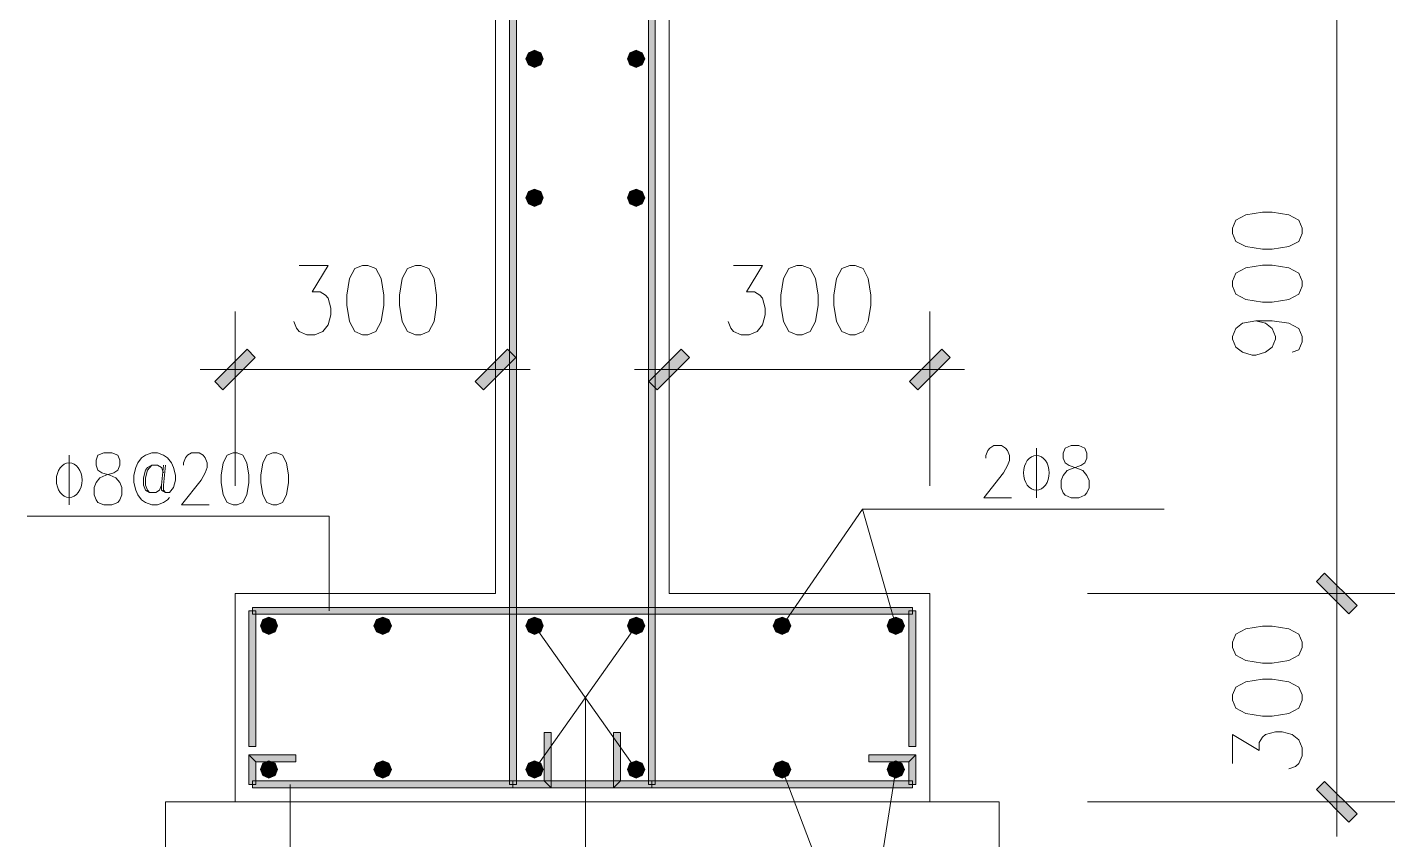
# Model space of a CAD drawing. Header units: millimetres. Extents: x -30643 to 86172, y -19411 to 63186.
# Drawn here: x 17695 to 29307, y -6939 to -36 of the extents above; entities that cross this region are included whole.
import ezdxf

# ---------------------------------------------------------------- set-up
doc = ezdxf.new("R2010")
doc.units = ezdxf.units.MM

msp = doc.modelspace()

# ---------------------------------------------------------------- hatches: boundary and pattern name
h = msp.add_hatch(color=0)
h.dxf.hatch_style = 2
h.paths.add_polyline_path([(21789, 6171), (21848, 6171), (21848, -6469), (21789, -6469)])
h = msp.add_hatch(color=0)
h.dxf.hatch_style = 2
h.paths.add_polyline_path([(22969, 6171), (23028, 6171), (23028, -6469), (22969, -6469)])
h = msp.add_hatch(color=0)
h.dxf.hatch_style = 2
h.paths.add_polyline_path([(21951, -252), (22003, -231), (22003, -303)])
h = msp.add_hatch(color=0)
h.dxf.hatch_style = 2
h.paths.add_polyline_path([(22003, -231), (22055, -252), (22004, -304)])
h = msp.add_hatch(color=0)
h.dxf.hatch_style = 2
h.paths.add_polyline_path([(22813, -252), (22865, -231), (22865, -303)])
h = msp.add_hatch(color=0)
h.dxf.hatch_style = 2
h.paths.add_polyline_path([(22865, -231), (22917, -252), (22867, -304)])
h = msp.add_hatch(color=0)
h.dxf.hatch_style = 2
h.paths.add_polyline_path([(21929, -304), (21951, -252), (22002, -304)])
h = msp.add_hatch(color=0)
h.dxf.hatch_style = 2
h.paths.add_polyline_path([(21951, -356), (21929, -304), (22002, -304)])
h = msp.add_hatch(color=0)
h.dxf.hatch_style = 2
h.paths.add_polyline_path([(22003, -378), (21951, -356), (22002, -306)])
h = msp.add_hatch(color=0)
h.dxf.hatch_style = 2
h.paths.add_polyline_path([(22055, -356), (22003, -378), (22003, -306)])
h = msp.add_hatch(color=0)
h.dxf.hatch_style = 2
h.paths.add_polyline_path([(22077, -304), (22055, -356), (22004, -306)])
h = msp.add_hatch(color=0)
h.dxf.hatch_style = 2
h.paths.add_polyline_path([(22055, -252), (22077, -304), (22005, -304)])
h = msp.add_hatch(color=0)
h.dxf.hatch_style = 2
h.paths.add_polyline_path([(22791, -304), (22813, -252), (22864, -304)])
h = msp.add_hatch(color=0)
h.dxf.hatch_style = 2
h.paths.add_polyline_path([(22813, -356), (22791, -304), (22864, -304)])
h = msp.add_hatch(color=0)
h.dxf.hatch_style = 2
h.paths.add_polyline_path([(22865, -378), (22813, -356), (22864, -306)])
h = msp.add_hatch(color=0)
h.dxf.hatch_style = 2
h.paths.add_polyline_path([(22917, -356), (22865, -378), (22865, -306)])
h = msp.add_hatch(color=0)
h.dxf.hatch_style = 2
h.paths.add_polyline_path([(22917, -252), (22939, -304), (22867, -304)])
h = msp.add_hatch(color=0)
h.dxf.hatch_style = 2
h.paths.add_polyline_path([(22939, -304), (22917, -356), (22867, -306)])
h = msp.add_hatch(color=0)
h.dxf.hatch_style = 2
h.paths.add_polyline_path([(21929, -1484), (21951, -1432), (22002, -1484)])
h = msp.add_hatch(color=0)
h.dxf.hatch_style = 2
h.paths.add_polyline_path([(21951, -1537), (21929, -1484), (22002, -1484)])
h = msp.add_hatch(color=0)
h.dxf.hatch_style = 2
h.paths.add_polyline_path([(21951, -1432), (22003, -1411), (22003, -1483)])
h = msp.add_hatch(color=0)
h.dxf.hatch_style = 2
h.paths.add_polyline_path([(22003, -1558), (21951, -1537), (22002, -1486)])
h = msp.add_hatch(color=0)
h.dxf.hatch_style = 2
h.paths.add_polyline_path([(22003, -1411), (22055, -1432), (22004, -1484)])
h = msp.add_hatch(color=0)
h.dxf.hatch_style = 2
h.paths.add_polyline_path([(22055, -1537), (22003, -1558), (22003, -1486)])
h = msp.add_hatch(color=0)
h.dxf.hatch_style = 2
h.paths.add_polyline_path([(22077, -1484), (22055, -1537), (22004, -1486)])
h = msp.add_hatch(color=0)
h.dxf.hatch_style = 2
h.paths.add_polyline_path([(22055, -1432), (22077, -1484), (22005, -1484)])
h = msp.add_hatch(color=0)
h.dxf.hatch_style = 2
h.paths.add_polyline_path([(22791, -1484), (22813, -1432), (22864, -1484)])
h = msp.add_hatch(color=0)
h.dxf.hatch_style = 2
h.paths.add_polyline_path([(22813, -1537), (22791, -1484), (22864, -1484)])
h = msp.add_hatch(color=0)
h.dxf.hatch_style = 2
h.paths.add_polyline_path([(22813, -1432), (22865, -1411), (22865, -1483)])
h = msp.add_hatch(color=0)
h.dxf.hatch_style = 2
h.paths.add_polyline_path([(22865, -1558), (22813, -1537), (22864, -1486)])
h = msp.add_hatch(color=0)
h.dxf.hatch_style = 2
h.paths.add_polyline_path([(22865, -1411), (22917, -1432), (22867, -1484)])
h = msp.add_hatch(color=0)
h.dxf.hatch_style = 2
h.paths.add_polyline_path([(22917, -1537), (22865, -1558), (22865, -1486)])
h = msp.add_hatch(color=0)
h.dxf.hatch_style = 2
h.paths.add_polyline_path([(22917, -1432), (22939, -1484), (22867, -1484)])
h = msp.add_hatch(color=0)
h.dxf.hatch_style = 2
h.paths.add_polyline_path([(22939, -1484), (22917, -1537), (22867, -1486)])
h = msp.add_hatch(color=0)
h.dxf.hatch_style = 2
h.paths.add_polyline_path([(19561, -2771), (19631, -2841), (19356, -3116), (19286, -3047)])
h = msp.add_hatch(color=0)
h.dxf.hatch_style = 2
h.paths.add_polyline_path([(21568, -3116), (21499, -3047), (21774, -2771), (21843, -2841)])
h = msp.add_hatch(color=0)
h.dxf.hatch_style = 2
h.paths.add_polyline_path([(23249, -2771), (23318, -2841), (23043, -3116), (22974, -3047)])
h = msp.add_hatch(color=0)
h.dxf.hatch_style = 2
h.paths.add_polyline_path([(25256, -3116), (25186, -3047), (25461, -2771), (25531, -2841)])
h = msp.add_hatch(color=0)
h.dxf.hatch_style = 2
h.paths.add_polyline_path([(28642, -4744), (28712, -4674), (28987, -4950), (28918, -5019)])
h = msp.add_hatch(color=0)
h.dxf.hatch_style = 2
h.paths.add_polyline_path([(28642, -4744), (28712, -4674), (28987, -4950), (28918, -5019)])
h = msp.add_hatch(color=0)
h.dxf.hatch_style = 2
h.paths.add_polyline_path([(19606, -5024), (19606, -4965), (25211, -4965), (25211, -5024)])
h = msp.add_hatch(color=0)
h.dxf.hatch_style = 2
h.paths.add_polyline_path([(19577, -4994), (19635, -4994), (19635, -6146), (19577, -6146)])
h = msp.add_hatch(color=0)
h.dxf.hatch_style = 2
h.paths.add_polyline_path([(19674, -5122), (19695, -5069), (19746, -5120)])
h = msp.add_hatch(color=0)
h.dxf.hatch_style = 2
h.paths.add_polyline_path([(19695, -5069), (19747, -5048), (19747, -5120)])
h = msp.add_hatch(color=0)
h.dxf.hatch_style = 2
h.paths.add_polyline_path([(19747, -5048), (19800, -5069), (19749, -5120)])
h = msp.add_hatch(color=0)
h.dxf.hatch_style = 2
h.paths.add_polyline_path([(19800, -5069), (19821, -5122), (19749, -5122)])
h = msp.add_hatch(color=0)
h.dxf.hatch_style = 2
h.paths.add_polyline_path([(20639, -5122), (20661, -5069), (20713, -5120)])
h = msp.add_hatch(color=0)
h.dxf.hatch_style = 2
h.paths.add_polyline_path([(20661, -5069), (20713, -5048), (20713, -5120)])
h = msp.add_hatch(color=0)
h.dxf.hatch_style = 2
h.paths.add_polyline_path([(20713, -5048), (20765, -5069), (20715, -5120)])
h = msp.add_hatch(color=0)
h.dxf.hatch_style = 2
h.paths.add_polyline_path([(20765, -5069), (20787, -5122), (20715, -5122)])
h = msp.add_hatch(color=0)
h.dxf.hatch_style = 2
h.paths.add_polyline_path([(21929, -5122), (21951, -5069), (22002, -5120)])
h = msp.add_hatch(color=0)
h.dxf.hatch_style = 2
h.paths.add_polyline_path([(21951, -5069), (22003, -5048), (22003, -5120)])
h = msp.add_hatch(color=0)
h.dxf.hatch_style = 2
h.paths.add_polyline_path([(22003, -5048), (22055, -5069), (22004, -5120)])
h = msp.add_hatch(color=0)
h.dxf.hatch_style = 2
h.paths.add_polyline_path([(22055, -5069), (22077, -5122), (22005, -5122)])
h = msp.add_hatch(color=0)
h.dxf.hatch_style = 2
h.paths.add_polyline_path([(22791, -5122), (22813, -5069), (22864, -5120)])
h = msp.add_hatch(color=0)
h.dxf.hatch_style = 2
h.paths.add_polyline_path([(22813, -5069), (22865, -5048), (22865, -5120)])
h = msp.add_hatch(color=0)
h.dxf.hatch_style = 2
h.paths.add_polyline_path([(22865, -5048), (22917, -5069), (22867, -5120)])
h = msp.add_hatch(color=0)
h.dxf.hatch_style = 2
h.paths.add_polyline_path([(22917, -5069), (22939, -5122), (22867, -5122)])
h = msp.add_hatch(color=0)
h.dxf.hatch_style = 2
h.paths.add_polyline_path([(24052, -5069), (24030, -5122), (24102, -5122)])
h = msp.add_hatch(color=0)
h.dxf.hatch_style = 2
h.paths.add_polyline_path([(24104, -5048), (24052, -5069), (24102, -5120)])
h = msp.add_hatch(color=0)
h.dxf.hatch_style = 2
h.paths.add_polyline_path([(24156, -5069), (24104, -5048), (24104, -5120)])
h = msp.add_hatch(color=0)
h.dxf.hatch_style = 2
h.paths.add_polyline_path([(24178, -5122), (24156, -5069), (24104, -5120)])
h = msp.add_hatch(color=0)
h.dxf.hatch_style = 2
h.paths.add_polyline_path([(25017, -5069), (24996, -5122), (25068, -5122)])
h = msp.add_hatch(color=0)
h.dxf.hatch_style = 2
h.paths.add_polyline_path([(25070, -5048), (25017, -5069), (25068, -5120)])
h = msp.add_hatch(color=0)
h.dxf.hatch_style = 2
h.paths.add_polyline_path([(25122, -5069), (25070, -5048), (25070, -5120)])
h = msp.add_hatch(color=0)
h.dxf.hatch_style = 2
h.paths.add_polyline_path([(25143, -5122), (25122, -5069), (25071, -5120)])
h = msp.add_hatch(color=0)
h.dxf.hatch_style = 2
h.paths.add_polyline_path([(25182, -4994), (25240, -4994), (25240, -6146), (25182, -6146)])
h = msp.add_hatch(color=0)
h.dxf.hatch_style = 2
h.paths.add_polyline_path([(19695, -5174), (19674, -5122), (19746, -5122)])
h = msp.add_hatch(color=0)
h.dxf.hatch_style = 2
h.paths.add_polyline_path([(19747, -5195), (19695, -5174), (19746, -5122)])
h = msp.add_hatch(color=0)
h.dxf.hatch_style = 2
h.paths.add_polyline_path([(19800, -5174), (19747, -5195), (19747, -5123)])
h = msp.add_hatch(color=0)
h.dxf.hatch_style = 2
h.paths.add_polyline_path([(19821, -5122), (19800, -5174), (19749, -5122)])
h = msp.add_hatch(color=0)
h.dxf.hatch_style = 2
h.paths.add_polyline_path([(20661, -5174), (20639, -5122), (20712, -5122)])
h = msp.add_hatch(color=0)
h.dxf.hatch_style = 2
h.paths.add_polyline_path([(20713, -5195), (20661, -5174), (20713, -5122)])
h = msp.add_hatch(color=0)
h.dxf.hatch_style = 2
h.paths.add_polyline_path([(20765, -5174), (20713, -5195), (20713, -5123)])
h = msp.add_hatch(color=0)
h.dxf.hatch_style = 2
h.paths.add_polyline_path([(20787, -5122), (20765, -5174), (20715, -5122)])
h = msp.add_hatch(color=0)
h.dxf.hatch_style = 2
h.paths.add_polyline_path([(21951, -5174), (21929, -5122), (22002, -5122)])
h = msp.add_hatch(color=0)
h.dxf.hatch_style = 2
h.paths.add_polyline_path([(22003, -5195), (21951, -5174), (22002, -5122)])
h = msp.add_hatch(color=0)
h.dxf.hatch_style = 2
h.paths.add_polyline_path([(22055, -5174), (22003, -5195), (22003, -5123)])
h = msp.add_hatch(color=0)
h.dxf.hatch_style = 2
h.paths.add_polyline_path([(22077, -5122), (22055, -5174), (22004, -5122)])
h = msp.add_hatch(color=0)
h.dxf.hatch_style = 2
h.paths.add_polyline_path([(22813, -5174), (22791, -5122), (22864, -5122)])
h = msp.add_hatch(color=0)
h.dxf.hatch_style = 2
h.paths.add_polyline_path([(22865, -5195), (22813, -5174), (22864, -5122)])
h = msp.add_hatch(color=0)
h.dxf.hatch_style = 2
h.paths.add_polyline_path([(22917, -5174), (22865, -5195), (22865, -5123)])
h = msp.add_hatch(color=0)
h.dxf.hatch_style = 2
h.paths.add_polyline_path([(22939, -5122), (22917, -5174), (22867, -5122)])
h = msp.add_hatch(color=0)
h.dxf.hatch_style = 2
h.paths.add_polyline_path([(24030, -5122), (24052, -5174), (24102, -5122)])
h = msp.add_hatch(color=0)
h.dxf.hatch_style = 2
h.paths.add_polyline_path([(24052, -5174), (24104, -5195), (24104, -5123)])
h = msp.add_hatch(color=0)
h.dxf.hatch_style = 2
h.paths.add_polyline_path([(24104, -5195), (24156, -5174), (24104, -5122)])
h = msp.add_hatch(color=0)
h.dxf.hatch_style = 2
h.paths.add_polyline_path([(24156, -5174), (24178, -5122), (24105, -5122)])
h = msp.add_hatch(color=0)
h.dxf.hatch_style = 2
h.paths.add_polyline_path([(24996, -5122), (25017, -5174), (25068, -5122)])
h = msp.add_hatch(color=0)
h.dxf.hatch_style = 2
h.paths.add_polyline_path([(25017, -5174), (25070, -5195), (25070, -5123)])
h = msp.add_hatch(color=0)
h.dxf.hatch_style = 2
h.paths.add_polyline_path([(25070, -5195), (25122, -5174), (25071, -5122)])
h = msp.add_hatch(color=0)
h.dxf.hatch_style = 2
h.paths.add_polyline_path([(25122, -5174), (25143, -5122), (25071, -5122)])
h = msp.add_hatch(color=0)
h.dxf.hatch_style = 2
h.paths.add_polyline_path([(22143, -6499), (22084, -6440), (22084, -6027), (22143, -6027)])
h = msp.add_hatch(color=0)
h.dxf.hatch_style = 2
h.paths.add_polyline_path([(22733, -6440), (22674, -6499), (22674, -6027), (22733, -6027)])
h = msp.add_hatch(color=0)
h.dxf.hatch_style = 2
h.paths.add_polyline_path([(19635, -6469), (19577, -6469), (19577, -6219), (19635, -6278)])
h = msp.add_hatch(color=0)
h.dxf.hatch_style = 2
h.paths.add_polyline_path([(19635, -6278), (19577, -6219), (19975, -6219), (19975, -6278)])
h = msp.add_hatch(color=0)
h.dxf.hatch_style = 2
h.paths.add_polyline_path([(19747, -6269), (19695, -6290), (19746, -6341)])
h = msp.add_hatch(color=0)
h.dxf.hatch_style = 2
h.paths.add_polyline_path([(19800, -6290), (19747, -6269), (19747, -6341)])
h = msp.add_hatch(color=0)
h.dxf.hatch_style = 2
h.paths.add_polyline_path([(20713, -6269), (20661, -6290), (20713, -6341)])
h = msp.add_hatch(color=0)
h.dxf.hatch_style = 2
h.paths.add_polyline_path([(20765, -6290), (20713, -6269), (20713, -6341)])
h = msp.add_hatch(color=0)
h.dxf.hatch_style = 2
h.paths.add_polyline_path([(22003, -6269), (21951, -6290), (22002, -6341)])
h = msp.add_hatch(color=0)
h.dxf.hatch_style = 2
h.paths.add_polyline_path([(22055, -6290), (22003, -6269), (22003, -6341)])
h = msp.add_hatch(color=0)
h.dxf.hatch_style = 2
h.paths.add_polyline_path([(22865, -6269), (22813, -6290), (22864, -6341)])
h = msp.add_hatch(color=0)
h.dxf.hatch_style = 2
h.paths.add_polyline_path([(22917, -6290), (22865, -6269), (22865, -6341)])
h = msp.add_hatch(color=0)
h.dxf.hatch_style = 2
h.paths.add_polyline_path([(24052, -6290), (24104, -6269), (24104, -6341)])
h = msp.add_hatch(color=0)
h.dxf.hatch_style = 2
h.paths.add_polyline_path([(24104, -6269), (24156, -6290), (24104, -6341)])
h = msp.add_hatch(color=0)
h.dxf.hatch_style = 2
h.paths.add_polyline_path([(25240, -6219), (25182, -6278), (24842, -6278), (24842, -6219)])
h = msp.add_hatch(color=0)
h.dxf.hatch_style = 2
h.paths.add_polyline_path([(25017, -6290), (25070, -6269), (25070, -6341)])
h = msp.add_hatch(color=0)
h.dxf.hatch_style = 2
h.paths.add_polyline_path([(25070, -6269), (25122, -6290), (25071, -6341)])
h = msp.add_hatch(color=0)
h.dxf.hatch_style = 2
h.paths.add_polyline_path([(25240, -6469), (25182, -6469), (25182, -6278), (25240, -6219)])
h = msp.add_hatch(color=0)
h.dxf.hatch_style = 2
h.paths.add_polyline_path([(19695, -6290), (19674, -6342), (19746, -6342)])
h = msp.add_hatch(color=0)
h.dxf.hatch_style = 2
h.paths.add_polyline_path([(19674, -6342), (19695, -6394), (19746, -6343)])
h = msp.add_hatch(color=0)
h.dxf.hatch_style = 2
h.paths.add_polyline_path([(19695, -6394), (19747, -6416), (19747, -6343)])
h = msp.add_hatch(color=0)
h.dxf.hatch_style = 2
h.paths.add_polyline_path([(19747, -6416), (19800, -6394), (19749, -6343)])
h = msp.add_hatch(color=0)
h.dxf.hatch_style = 2
h.paths.add_polyline_path([(19821, -6342), (19800, -6290), (19749, -6341)])
h = msp.add_hatch(color=0)
h.dxf.hatch_style = 2
h.paths.add_polyline_path([(19800, -6394), (19821, -6342), (19749, -6342)])
h = msp.add_hatch(color=0)
h.dxf.hatch_style = 2
h.paths.add_polyline_path([(20661, -6290), (20639, -6342), (20712, -6342)])
h = msp.add_hatch(color=0)
h.dxf.hatch_style = 2
h.paths.add_polyline_path([(20639, -6342), (20661, -6394), (20713, -6343)])
h = msp.add_hatch(color=0)
h.dxf.hatch_style = 2
h.paths.add_polyline_path([(20661, -6394), (20713, -6416), (20713, -6343)])
h = msp.add_hatch(color=0)
h.dxf.hatch_style = 2
h.paths.add_polyline_path([(20713, -6416), (20765, -6394), (20715, -6343)])
h = msp.add_hatch(color=0)
h.dxf.hatch_style = 2
h.paths.add_polyline_path([(20787, -6342), (20765, -6290), (20715, -6341)])
h = msp.add_hatch(color=0)
h.dxf.hatch_style = 2
h.paths.add_polyline_path([(20765, -6394), (20787, -6342), (20715, -6342)])
h = msp.add_hatch(color=0)
h.dxf.hatch_style = 2
h.paths.add_polyline_path([(21951, -6290), (21929, -6342), (22002, -6342)])
h = msp.add_hatch(color=0)
h.dxf.hatch_style = 2
h.paths.add_polyline_path([(21929, -6342), (21951, -6394), (22002, -6343)])
h = msp.add_hatch(color=0)
h.dxf.hatch_style = 2
h.paths.add_polyline_path([(21951, -6394), (22003, -6416), (22003, -6343)])
h = msp.add_hatch(color=0)
h.dxf.hatch_style = 2
h.paths.add_polyline_path([(22003, -6416), (22055, -6394), (22004, -6343)])
h = msp.add_hatch(color=0)
h.dxf.hatch_style = 2
h.paths.add_polyline_path([(22077, -6342), (22055, -6290), (22004, -6341)])
h = msp.add_hatch(color=0)
h.dxf.hatch_style = 2
h.paths.add_polyline_path([(22055, -6394), (22077, -6342), (22005, -6342)])
h = msp.add_hatch(color=0)
h.dxf.hatch_style = 2
h.paths.add_polyline_path([(22813, -6290), (22791, -6342), (22864, -6342)])
h = msp.add_hatch(color=0)
h.dxf.hatch_style = 2
h.paths.add_polyline_path([(22791, -6342), (22813, -6394), (22864, -6343)])
h = msp.add_hatch(color=0)
h.dxf.hatch_style = 2
h.paths.add_polyline_path([(22813, -6394), (22865, -6416), (22865, -6343)])
h = msp.add_hatch(color=0)
h.dxf.hatch_style = 2
h.paths.add_polyline_path([(22865, -6416), (22917, -6394), (22867, -6343)])
h = msp.add_hatch(color=0)
h.dxf.hatch_style = 2
h.paths.add_polyline_path([(22939, -6342), (22917, -6290), (22867, -6341)])
h = msp.add_hatch(color=0)
h.dxf.hatch_style = 2
h.paths.add_polyline_path([(22917, -6394), (22939, -6342), (22867, -6342)])
h = msp.add_hatch(color=0)
h.dxf.hatch_style = 2
h.paths.add_polyline_path([(24030, -6342), (24052, -6290), (24102, -6341)])
h = msp.add_hatch(color=0)
h.dxf.hatch_style = 2
h.paths.add_polyline_path([(24052, -6394), (24030, -6342), (24102, -6342)])
h = msp.add_hatch(color=0)
h.dxf.hatch_style = 2
h.paths.add_polyline_path([(24104, -6416), (24052, -6394), (24102, -6343)])
h = msp.add_hatch(color=0)
h.dxf.hatch_style = 2
h.paths.add_polyline_path([(24178, -6342), (24156, -6394), (24104, -6343)])
h = msp.add_hatch(color=0)
h.dxf.hatch_style = 2
h.paths.add_polyline_path([(24156, -6394), (24104, -6416), (24104, -6343)])
h = msp.add_hatch(color=0)
h.dxf.hatch_style = 2
h.paths.add_polyline_path([(24156, -6290), (24178, -6342), (24105, -6342)])
h = msp.add_hatch(color=0)
h.dxf.hatch_style = 2
h.paths.add_polyline_path([(24996, -6342), (25017, -6290), (25068, -6341)])
h = msp.add_hatch(color=0)
h.dxf.hatch_style = 2
h.paths.add_polyline_path([(25017, -6394), (24996, -6342), (25068, -6342)])
h = msp.add_hatch(color=0)
h.dxf.hatch_style = 2
h.paths.add_polyline_path([(25070, -6416), (25017, -6394), (25068, -6343)])
h = msp.add_hatch(color=0)
h.dxf.hatch_style = 2
h.paths.add_polyline_path([(25122, -6394), (25070, -6416), (25070, -6343)])
h = msp.add_hatch(color=0)
h.dxf.hatch_style = 2
h.paths.add_polyline_path([(25122, -6290), (25143, -6342), (25071, -6342)])
h = msp.add_hatch(color=0)
h.dxf.hatch_style = 2
h.paths.add_polyline_path([(25143, -6342), (25122, -6394), (25071, -6343)])
h = msp.add_hatch(color=0)
h.dxf.hatch_style = 2
h.paths.add_polyline_path([(19606, -6499), (19606, -6440), (25211, -6440), (25211, -6499)])
h = msp.add_hatch(color=0)
h.dxf.hatch_style = 2
h.paths.add_polyline_path([(21819, -6499), (21819, -6440), (22084, -6440), (22143, -6499)])
h = msp.add_hatch(color=0)
h.dxf.hatch_style = 2
h.paths.add_polyline_path([(22998, -6440), (22998, -6499), (22674, -6499), (22733, -6440)])
h = msp.add_hatch(color=0)
h.dxf.hatch_style = 2
h.paths.add_polyline_path([(28987, -6720), (28918, -6789), (28642, -6514), (28712, -6445)])

# ---------------------------------------------------------------- linework, layer by layer
at = {"color": 0, "lineweight": 0}
for points in [[(21671, 6319), (21671, -4847)], [(23146, 6319), (23146, -4847)], [(28815, 417), (28815, -4845)], [(20003, -2059), (20250, -2059), (20115, -2284), (20183, -2284), (20228, -2311), (20250, -2339), (20273, -2424), (20273, -2480), (20250, -2565), (20205, -2621), (20138, -2649), (20070, -2649), (20003, -2621), (19981, -2593), (19958, -2536)], [(23691, -2059), (23938, -2059), (23802, -2284), (23870, -2284), (23915, -2311), (23938, -2339), (23960, -2424), (23960, -2480), (23938, -2565), (23893, -2621), (23825, -2649), (23757, -2649), (23691, -2621), (23668, -2593), (23646, -2536)], [(19459, -3932), (19459, -2452)], [(21671, -3932), (21671, -2452)], [(23146, -3932), (23146, -2452)], [(25358, -3932), (25358, -2452)], [(28127, -2529), (28211, -2551), (28267, -2596), (28295, -2664), (28295, -2686), (28267, -2753), (28211, -2798), (28127, -2821), (28098, -2821), (28014, -2798), (27958, -2753), (27930, -2686), (27930, -2664), (27958, -2596), (28014, -2551), (28127, -2529), (28267, -2529), (28407, -2551), (28492, -2596), (28520, -2664), (28520, -2709), (28492, -2776), (28435, -2798)], [(19754, -2944), (19164, -2944)], [(19461, -2944), (21669, -2944)], [(21376, -2944), (21966, -2944)], [(23441, -2944), (22851, -2944)], [(23148, -2944), (25356, -2944)], [(25063, -2944), (25653, -2944)], [(25834, -3696), (25834, -3675), (25851, -3633), (25868, -3612), (25902, -3591), (25969, -3591), (26003, -3612), (26019, -3633), (26036, -3675), (26036, -3717), (26019, -3759), (25986, -3823), (25817, -4033), (26053, -4033)], [(18051, -3673), (18051, -4094)], [(18851, -3757), (18834, -3926), (18834, -3968), (18868, -3989), (18902, -3989), (18936, -3947), (18953, -3884), (18953, -3842), (18936, -3778), (18919, -3736), (18885, -3694), (18851, -3673), (18801, -3652), (18751, -3652), (18700, -3673), (18666, -3694), (18633, -3736), (18616, -3778), (18599, -3842), (18599, -3905), (18616, -3968), (18633, -4010), (18666, -4052), (18700, -4073), (18751, -4094), (18801, -4094), (18851, -4073), (18885, -4052), (18902, -4031)], [(19020, -3757), (19020, -3736), (19037, -3694), (19054, -3673), (19088, -3652), (19155, -3652), (19188, -3673), (19205, -3694), (19222, -3736), (19222, -3778), (19205, -3821), (19172, -3884), (19003, -4094), (19239, -4094)], [(26264, -3612), (26264, -4033)], [(18851, -3821), (18834, -3778), (18801, -3757), (18751, -3757), (18717, -3778), (18700, -3800), (18683, -3863), (18683, -3926), (18700, -3968), (18734, -3989), (18785, -3989), (18818, -3968), (18834, -3926)], [(18751, -3757), (18717, -3800), (18700, -3863), (18700, -3926), (18717, -3968), (18734, -3989)], [(18868, -3757), (18851, -3926), (18851, -3968), (18868, -3989)], [(24104, -5122), (24788, -4130)], [(27349, -4130), (24788, -4130)], [(24788, -4130), (25070, -5122)], [(20257, -4191), (17695, -4191)], [(20257, -4994), (20257, -4191)], [(28815, -4552), (28815, -5142)], [(28815, -4552), (28815, -5142)], [(19459, -4847), (21671, -4847)], [(19459, -4847), (19459, -6617)], [(23146, -4847), (25358, -4847)], [(25358, -4847), (25358, -6617)], [(26698, -4847), (29307, -4847)], [(26698, -4847), (29307, -4847)], [(28815, -4845), (28815, -4843)], [(28815, -4847), (28815, -6617)], [(22003, -5122), (22865, -6342)], [(22865, -5122), (22003, -6342)], [(22435, -5732), (22435, -8140)], [(27930, -6293), (27930, -6046), (28155, -6182), (28155, -6114), (28183, -6069), (28211, -6046), (28295, -6024), (28351, -6024), (28435, -6046), (28492, -6091), (28520, -6159), (28520, -6227), (28492, -6293), (28464, -6316), (28407, -6338)], [(24104, -6342), (24788, -8140)], [(24788, -8140), (25070, -6342)], [(28815, -6912), (28815, -6322)], [(19926, -8140), (19926, -6469)], [(19459, -6617), (18868, -6617)], [(18868, -6617), (18868, -7207)], [(19459, -6617), (25358, -6617)], [(25358, -6617), (25948, -6617)], [(25948, -6617), (25948, -7207)], [(26698, -6617), (29307, -6617)], [(28815, -6618), (28815, -6621)]]:
    msp.add_lwpolyline(points, dxfattribs=at)
for points in [[(21789, 6171), (21848, 6171), (21848, -6469), (21789, -6469)], [(22969, 6171), (23028, 6171), (23028, -6469), (22969, -6469)], [(21951, -252), (22003, -231), (22003, -303)], [(22003, -231), (22055, -252), (22004, -304)], [(22813, -252), (22865, -231), (22865, -303)], [(22865, -231), (22917, -252), (22867, -304)], [(21929, -304), (21951, -252), (22002, -304)], [(21951, -356), (21929, -304), (22002, -304)], [(22003, -378), (21951, -356), (22002, -306)], [(22055, -356), (22003, -378), (22003, -306)], [(22077, -304), (22055, -356), (22004, -306)], [(22055, -252), (22077, -304), (22005, -304)], [(22791, -304), (22813, -252), (22864, -304)], [(22813, -356), (22791, -304), (22864, -304)], [(22865, -378), (22813, -356), (22864, -306)], [(22917, -356), (22865, -378), (22865, -306)], [(22917, -252), (22939, -304), (22867, -304)], [(22939, -304), (22917, -356), (22867, -306)], [(21929, -1484), (21951, -1432), (22002, -1484)], [(21951, -1537), (21929, -1484), (22002, -1484)], [(21951, -1432), (22003, -1411), (22003, -1483)], [(22003, -1558), (21951, -1537), (22002, -1486)], [(22003, -1411), (22055, -1432), (22004, -1484)], [(22055, -1537), (22003, -1558), (22003, -1486)], [(22077, -1484), (22055, -1537), (22004, -1486)], [(22055, -1432), (22077, -1484), (22005, -1484)], [(22791, -1484), (22813, -1432), (22864, -1484)], [(22813, -1537), (22791, -1484), (22864, -1484)], [(22813, -1432), (22865, -1411), (22865, -1483)], [(22865, -1558), (22813, -1537), (22864, -1486)], [(22865, -1411), (22917, -1432), (22867, -1484)], [(22917, -1537), (22865, -1558), (22865, -1486)], [(22917, -1432), (22939, -1484), (22867, -1484)], [(22939, -1484), (22917, -1537), (22867, -1486)], [(27930, -1787), (27958, -1855), (28042, -1900), (28183, -1922), (28267, -1922), (28407, -1900), (28492, -1855), (28520, -1787), (28520, -1742), (28492, -1674), (28407, -1629), (28267, -1608), (28183, -1608), (28042, -1629), (27958, -1674), (27930, -1742)], [(20542, -2059), (20475, -2087), (20430, -2171), (20407, -2311), (20407, -2396), (20430, -2536), (20475, -2621), (20542, -2649), (20587, -2649), (20655, -2621), (20700, -2536), (20722, -2396), (20722, -2311), (20700, -2171), (20655, -2087), (20587, -2059)], [(20992, -2059), (20924, -2087), (20879, -2171), (20857, -2311), (20857, -2396), (20879, -2536), (20924, -2621), (20992, -2649), (21037, -2649), (21104, -2621), (21149, -2536), (21171, -2396), (21171, -2311), (21149, -2171), (21104, -2087), (21037, -2059)], [(24230, -2059), (24162, -2087), (24117, -2171), (24094, -2311), (24094, -2396), (24117, -2536), (24162, -2621), (24230, -2649), (24275, -2649), (24342, -2621), (24387, -2536), (24410, -2396), (24410, -2311), (24387, -2171), (24342, -2087), (24275, -2059)], [(24679, -2059), (24612, -2087), (24567, -2171), (24544, -2311), (24544, -2396), (24567, -2536), (24612, -2621), (24679, -2649), (24724, -2649), (24792, -2621), (24836, -2536), (24859, -2396), (24859, -2311), (24836, -2171), (24792, -2087), (24724, -2059)], [(27930, -2237), (27958, -2304), (28042, -2349), (28183, -2372), (28267, -2372), (28407, -2349), (28492, -2304), (28520, -2237), (28520, -2192), (28492, -2124), (28407, -2079), (28267, -2057), (28183, -2057), (28042, -2079), (27958, -2124), (27930, -2192)], [(19561, -2771), (19631, -2841), (19356, -3116), (19286, -3047)], [(21568, -3116), (21499, -3047), (21774, -2771), (21843, -2841)], [(23249, -2771), (23318, -2841), (23043, -3116), (22974, -3047)], [(25256, -3116), (25186, -3047), (25461, -2771), (25531, -2841)], [(26559, -3591), (26508, -3612), (26491, -3654), (26491, -3696), (26508, -3738), (26542, -3759), (26609, -3781), (26660, -3802), (26694, -3844), (26711, -3886), (26711, -3949), (26694, -3991), (26677, -4012), (26626, -4033), (26559, -4033), (26508, -4012), (26491, -3991), (26474, -3949), (26474, -3886), (26491, -3844), (26525, -3802), (26576, -3781), (26643, -3759), (26677, -3738), (26694, -3696), (26694, -3654), (26677, -3612), (26626, -3591)], [(18346, -3652), (18295, -3673), (18279, -3715), (18279, -3757), (18295, -3800), (18329, -3821), (18397, -3842), (18447, -3863), (18481, -3905), (18497, -3947), (18497, -4010), (18481, -4052), (18464, -4073), (18414, -4094), (18346, -4094), (18295, -4073), (18279, -4052), (18262, -4010), (18262, -3947), (18279, -3905), (18312, -3863), (18363, -3842), (18431, -3821), (18464, -3800), (18481, -3757), (18481, -3715), (18464, -3673), (18414, -3652)], [(19442, -3652), (19391, -3673), (19357, -3736), (19340, -3842), (19340, -3905), (19357, -4010), (19391, -4073), (19442, -4094), (19476, -4094), (19526, -4073), (19559, -4010), (19576, -3905), (19576, -3842), (19559, -3736), (19526, -3673), (19476, -3652)], [(19779, -3652), (19728, -3673), (19694, -3736), (19678, -3842), (19678, -3905), (19694, -4010), (19728, -4073), (19779, -4094), (19813, -4094), (19863, -4073), (19897, -4010), (19914, -3905), (19914, -3842), (19897, -3736), (19863, -3673), (19813, -3652)], [(28642, -4744), (28712, -4674), (28987, -4950), (28918, -5019)], [(28642, -4744), (28712, -4674), (28987, -4950), (28918, -5019)], [(19606, -5024), (19606, -4965), (25211, -4965), (25211, -5024)], [(19577, -4994), (19635, -4994), (19635, -6146), (19577, -6146)], [(19674, -5122), (19695, -5069), (19746, -5120)], [(19695, -5069), (19747, -5048), (19747, -5120)], [(19747, -5048), (19800, -5069), (19749, -5120)], [(19800, -5069), (19821, -5122), (19749, -5122)], [(20639, -5122), (20661, -5069), (20713, -5120)], [(20661, -5069), (20713, -5048), (20713, -5120)], [(20713, -5048), (20765, -5069), (20715, -5120)], [(20765, -5069), (20787, -5122), (20715, -5122)], [(21929, -5122), (21951, -5069), (22002, -5120)], [(21951, -5069), (22003, -5048), (22003, -5120)], [(22003, -5048), (22055, -5069), (22004, -5120)], [(22055, -5069), (22077, -5122), (22005, -5122)], [(22791, -5122), (22813, -5069), (22864, -5120)], [(22813, -5069), (22865, -5048), (22865, -5120)], [(22865, -5048), (22917, -5069), (22867, -5120)], [(22917, -5069), (22939, -5122), (22867, -5122)], [(24052, -5069), (24030, -5122), (24102, -5122)], [(24104, -5048), (24052, -5069), (24102, -5120)], [(24156, -5069), (24104, -5048), (24104, -5120)], [(24178, -5122), (24156, -5069), (24104, -5120)], [(25017, -5069), (24996, -5122), (25068, -5122)], [(25070, -5048), (25017, -5069), (25068, -5120)], [(25122, -5069), (25070, -5048), (25070, -5120)], [(25143, -5122), (25122, -5069), (25071, -5120)], [(25182, -4994), (25240, -4994), (25240, -6146), (25182, -6146)], [(19695, -5174), (19674, -5122), (19746, -5122)], [(19747, -5195), (19695, -5174), (19746, -5122)], [(19800, -5174), (19747, -5195), (19747, -5123)], [(19821, -5122), (19800, -5174), (19749, -5122)], [(20661, -5174), (20639, -5122), (20712, -5122)], [(20713, -5195), (20661, -5174), (20713, -5122)], [(20765, -5174), (20713, -5195), (20713, -5123)], [(20787, -5122), (20765, -5174), (20715, -5122)], [(21951, -5174), (21929, -5122), (22002, -5122)], [(22003, -5195), (21951, -5174), (22002, -5122)], [(22055, -5174), (22003, -5195), (22003, -5123)], [(22077, -5122), (22055, -5174), (22004, -5122)], [(22813, -5174), (22791, -5122), (22864, -5122)], [(22865, -5195), (22813, -5174), (22864, -5122)], [(22917, -5174), (22865, -5195), (22865, -5123)], [(22939, -5122), (22917, -5174), (22867, -5122)], [(24030, -5122), (24052, -5174), (24102, -5122)], [(24052, -5174), (24104, -5195), (24104, -5123)], [(24104, -5195), (24156, -5174), (24104, -5122)], [(24156, -5174), (24178, -5122), (24105, -5122)], [(24996, -5122), (25017, -5174), (25068, -5122)], [(25017, -5174), (25070, -5195), (25070, -5123)], [(25070, -5195), (25122, -5174), (25071, -5122)], [(25122, -5174), (25143, -5122), (25071, -5122)], [(27930, -5305), (27958, -5372), (28042, -5417), (28183, -5440), (28267, -5440), (28407, -5417), (28492, -5372), (28520, -5305), (28520, -5260), (28492, -5192), (28407, -5148), (28267, -5125), (28183, -5125), (28042, -5148), (27958, -5192), (27930, -5260)], [(27930, -5754), (27958, -5822), (28042, -5867), (28183, -5889), (28267, -5889), (28407, -5867), (28492, -5822), (28520, -5754), (28520, -5709), (28492, -5642), (28407, -5597), (28267, -5574), (28183, -5574), (28042, -5597), (27958, -5642), (27930, -5709)], [(22143, -6499), (22084, -6440), (22084, -6027), (22143, -6027)], [(22733, -6440), (22674, -6499), (22674, -6027), (22733, -6027)], [(19635, -6469), (19577, -6469), (19577, -6219), (19635, -6278)], [(19635, -6278), (19577, -6219), (19975, -6219), (19975, -6278)], [(19747, -6269), (19695, -6290), (19746, -6341)], [(19800, -6290), (19747, -6269), (19747, -6341)], [(20713, -6269), (20661, -6290), (20713, -6341)], [(20765, -6290), (20713, -6269), (20713, -6341)], [(22003, -6269), (21951, -6290), (22002, -6341)], [(22055, -6290), (22003, -6269), (22003, -6341)], [(22865, -6269), (22813, -6290), (22864, -6341)], [(22917, -6290), (22865, -6269), (22865, -6341)], [(24052, -6290), (24104, -6269), (24104, -6341)], [(24104, -6269), (24156, -6290), (24104, -6341)], [(25240, -6219), (25182, -6278), (24842, -6278), (24842, -6219)], [(25017, -6290), (25070, -6269), (25070, -6341)], [(25070, -6269), (25122, -6290), (25071, -6341)], [(25240, -6469), (25182, -6469), (25182, -6278), (25240, -6219)], [(19695, -6290), (19674, -6342), (19746, -6342)], [(19674, -6342), (19695, -6394), (19746, -6343)], [(19695, -6394), (19747, -6416), (19747, -6343)], [(19747, -6416), (19800, -6394), (19749, -6343)], [(19821, -6342), (19800, -6290), (19749, -6341)], [(19800, -6394), (19821, -6342), (19749, -6342)], [(20661, -6290), (20639, -6342), (20712, -6342)], [(20639, -6342), (20661, -6394), (20713, -6343)], [(20661, -6394), (20713, -6416), (20713, -6343)], [(20713, -6416), (20765, -6394), (20715, -6343)], [(20787, -6342), (20765, -6290), (20715, -6341)], [(20765, -6394), (20787, -6342), (20715, -6342)], [(21951, -6290), (21929, -6342), (22002, -6342)], [(21929, -6342), (21951, -6394), (22002, -6343)], [(21951, -6394), (22003, -6416), (22003, -6343)], [(22003, -6416), (22055, -6394), (22004, -6343)], [(22077, -6342), (22055, -6290), (22004, -6341)], [(22055, -6394), (22077, -6342), (22005, -6342)], [(22813, -6290), (22791, -6342), (22864, -6342)], [(22791, -6342), (22813, -6394), (22864, -6343)], [(22813, -6394), (22865, -6416), (22865, -6343)], [(22865, -6416), (22917, -6394), (22867, -6343)], [(22939, -6342), (22917, -6290), (22867, -6341)], [(22917, -6394), (22939, -6342), (22867, -6342)], [(24030, -6342), (24052, -6290), (24102, -6341)], [(24052, -6394), (24030, -6342), (24102, -6342)], [(24104, -6416), (24052, -6394), (24102, -6343)], [(24178, -6342), (24156, -6394), (24104, -6343)], [(24156, -6394), (24104, -6416), (24104, -6343)], [(24156, -6290), (24178, -6342), (24105, -6342)], [(24996, -6342), (25017, -6290), (25068, -6341)], [(25017, -6394), (24996, -6342), (25068, -6342)], [(25070, -6416), (25017, -6394), (25068, -6343)], [(25122, -6394), (25070, -6416), (25070, -6343)], [(25122, -6290), (25143, -6342), (25071, -6342)], [(25143, -6342), (25122, -6394), (25071, -6343)], [(19606, -6499), (19606, -6440), (25211, -6440), (25211, -6499)], [(21819, -6499), (21819, -6440), (22084, -6440), (22143, -6499)], [(22998, -6440), (22998, -6499), (22674, -6499), (22733, -6440)], [(28987, -6720), (28918, -6789), (28642, -6514), (28712, -6445)]]:
    msp.add_lwpolyline(points, close=True, dxfattribs=at)
for centre, ratio in [((26264, -3822), 0.74463), ((18051, -3884), 0.742243)]:
    msp.add_ellipse(centre, major_axis=(0, 147), ratio=ratio, start_param=0, end_param=6.283185, dxfattribs=at)

doc.saveas('drawing.dxf')
